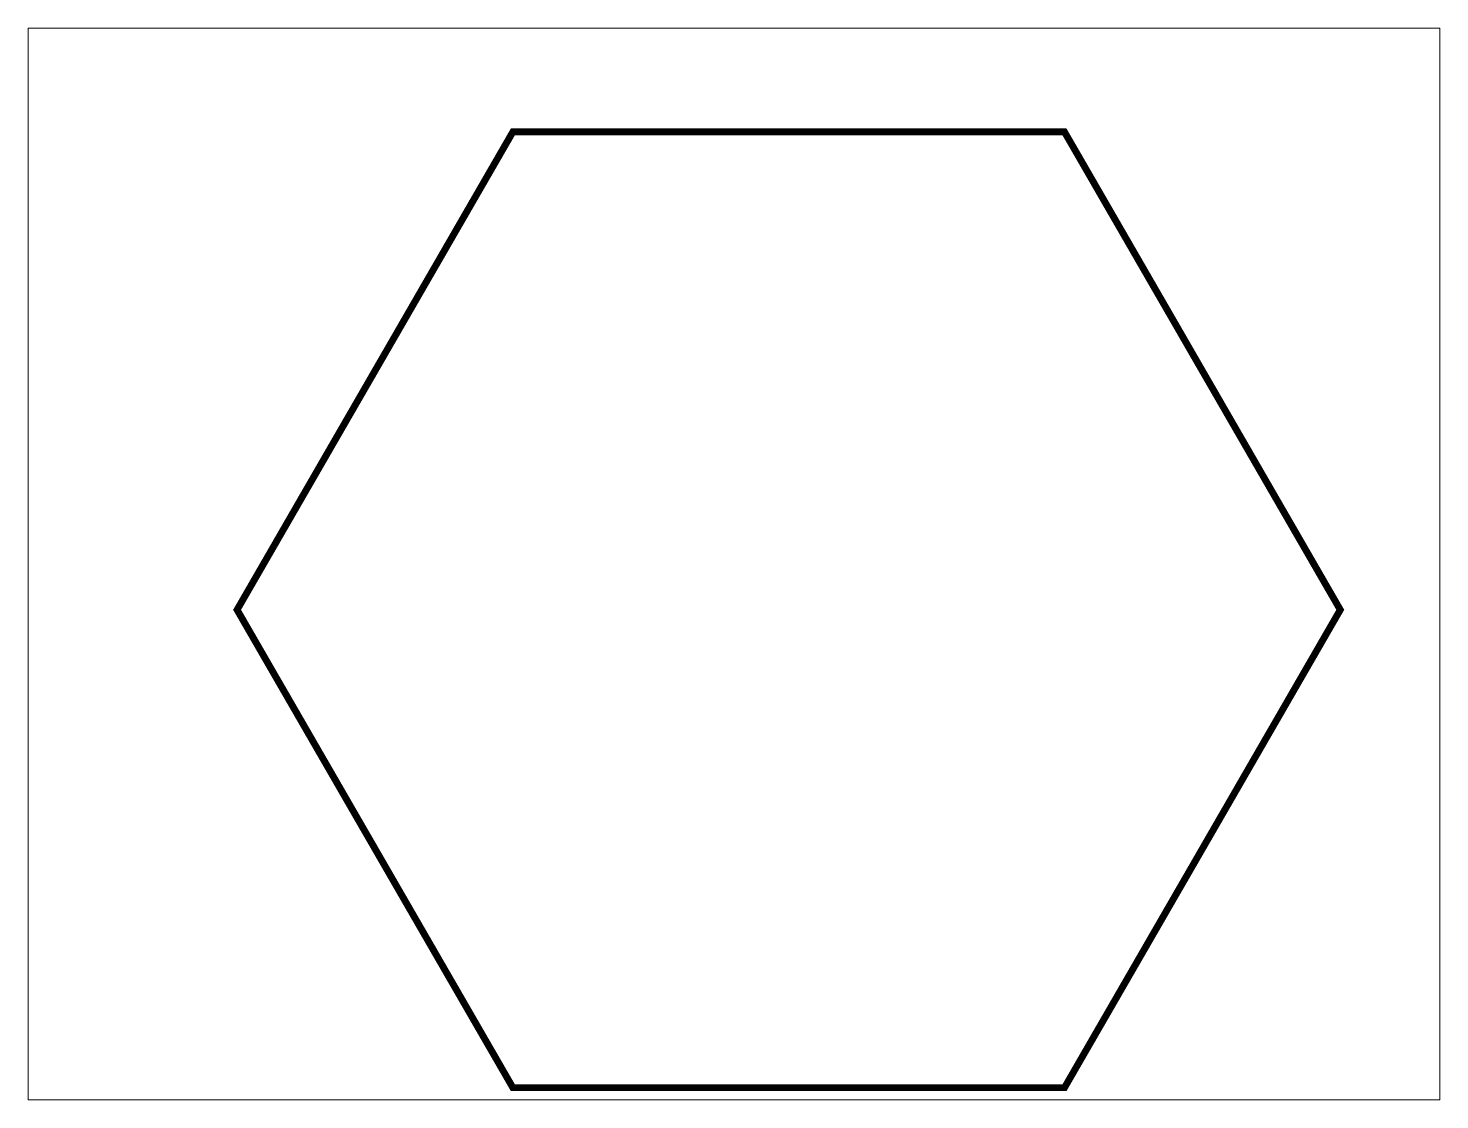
# Paper-space layout 'Presentación1' of a CAD drawing. Header units: millimetres. Extents: x 26 to 231, y 20 to 176.
# The model-space entities are those that its viewports show. They can reach past a viewport. Long polylines and large blocks are cut down to what shows.
import ezdxf

# ---------------------------------------------------------------- set-up
doc = ezdxf.new("R2010")
doc.units = ezdxf.units.MM
doc.layers.add('CapaCOTAS', color=252, linetype='Continuous')

msp = doc.modelspace()

# ---------------------------------------------------------------- linework, layer by layer
at = {"const_width": 1}
msp.add_lwpolyline([(-40, 69.28), (-80, 0), (-40, -69.28), (40, -69.28), (80, 0), (40, 69.28)], close=True, dxfattribs=at)

psp = doc.layouts.new('Presentación1')

# ---------------------------------------------------------------- viewports
at = {"layer": 'CapaCOTAS'}
psp.add_viewport(center=(128.5, 97.5), size=(205.6, 156), view_center_point=(-7.93, 6.64), view_height=155.3321, dxfattribs=at)

doc.saveas('drawing.dxf')
